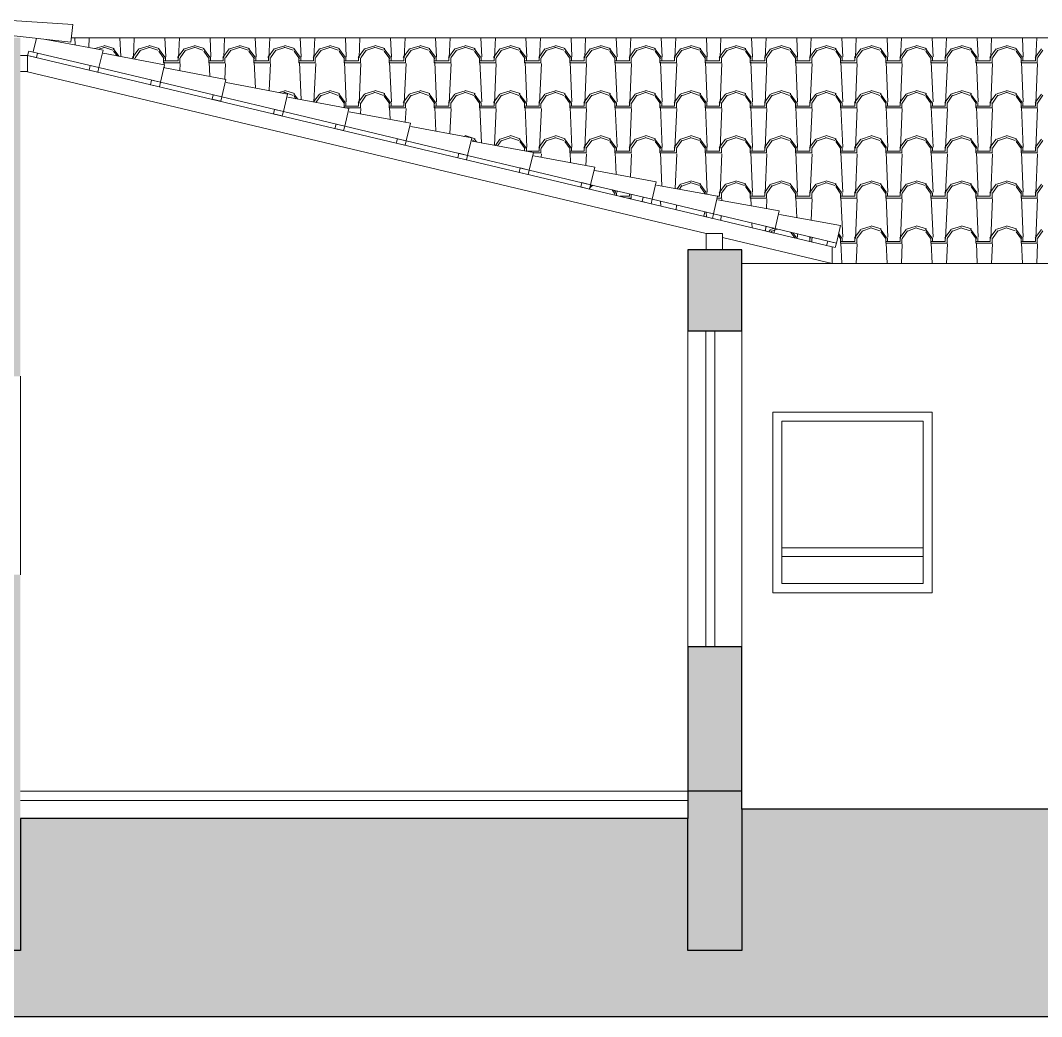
# Model space of a CAD drawing. Header units: millimetres. Extents: x 11716 to 31909, y -5900 to 914.
# Drawn here: x 22413 to 27150, y -5900 to -1280 of the extents above; entities that cross this region are included whole.
import ezdxf

# ---------------------------------------------------------------- set-up
doc = ezdxf.new("R2010")
doc.units = ezdxf.units.MM
for name, color, linetype, lineweight in [('A-ALV-___-___-EXI', 250, 'Continuous', 25), ('A-BAS-___-___-EXI', 250, 'Continuous', 25), ('A-COB-___-___-EXI', 250, 'Continuous', 25), ('A-JAN-___-___-EXI', 250, 'Continuous', 25), ('A-PIS-___-___-EXI', 250, 'Continuous', 25)]:
    doc.layers.add(name, color=color, linetype=linetype, lineweight=lineweight)

msp = doc.modelspace()

# ---------------------------------------------------------------- hatches: boundary and pattern name
at = {"layer": 'A-ALV-___-___-EXI'}
h = msp.add_hatch(color=11, dxfattribs=at)
h.paths.add_polyline_path([(21897.3, -5594.1), (22413.3, -5594.1), (22413.3, -3850.5), (21897.3, -3850.5), (21897.3, -4981.2)])
h.paths.add_polyline_path([(25760.3, -5594.1), (25760.3, -4855), (25508.9, -4855), (25508.9, -5594.1)])
h.paths.add_polyline_path([(12936.8, -5594.1), (13492.4, -5594.1), (13492.4, -1509.8), (13342.5, -1509.8), (13342.5, -1359), (12936.8, -1359), (12936.8, -5320.1)])
h.paths.add_polyline_path([(22413.3, -2929.8), (22413.3, -1359), (22048.2, -1359), (22048.2, -1509.8), (21897.3, -1509.8), (21897.3, -2929.8)])
h = msp.add_hatch(color=11, dxfattribs=at)
h.paths.add_polyline_path([(25508.9, -4855), (25760.3, -4855), (25760.3, -4185.6), (25508.9, -4185.6)])
h.paths.add_polyline_path([(19851.2, -4687.5), (20039.1, -4687.5), (20039.1, -1552.2), (19851.2, -1552.2)])
h.paths.add_polyline_path([(17653.4, -2846), (17653.4, -1552.2), (17465.6, -1552.2), (17465.6, -2846)])
h.paths.add_polyline_path([(25760.3, -2719.9), (25760.3, -2344.1), (25508.9, -2344.1), (25508.9, -2719.9)])
at = {"layer": 'A-BAS-___-___-EXI', "true_color": 0xcb9898}
msp.add_hatch(color=253, dxfattribs=at).paths.add_polyline_path([(31909.2, -5900.3), (31909.2, -4938.8), (25760.3, -4938.8), (25760.3, -5594.1), (25508.9, -5594.1), (25508.9, -4981.2), (22413.3, -4981.2), (22413.3, -5594.1), (21897.3, -5594.1), (21897.3, -4813.6), (13492.4, -4813.6), (13492.4, -5594.1), (12936.8, -5594.1), (12936.8, -4855), (11716.2, -4855), (11716.2, -5900.3)])

# ---------------------------------------------------------------- linework, layer by layer
at = {"layer": 'A-ALV-___-___-EXI'}
msp.add_lwpolyline([(25508.9, -2344.1), (25508.9, -2719.9), (25760.3, -2719.9), (25760.3, -2344.1)], close=True, dxfattribs=at)
for points in [[(25760.3, -4855), (25760.3, -4185.6), (25508.9, -4185.6), (25508.9, -4855)], [(25760.3, -4938.8), (25760.3, -4855), (25508.9, -4855), (25508.9, -4981.2)]]:
    msp.add_lwpolyline(points, dxfattribs=at)
at = {"layer": 'A-BAS-___-___-EXI'}
msp.add_lwpolyline([(11716.2, -5900.3), (31909.2, -5900.3), (31909.2, -4938.8), (25760.3, -4938.8), (25760.3, -5594.1), (25508.9, -5594.1), (25508.9, -4981.2), (22413.3, -4981.2), (22413.3, -5594.1), (21897.3, -5594.1), (21897.3, -4813.6), (13492.4, -4813.6), (13492.4, -5594.1), (12936.8, -5594.1), (12936.8, -4855), (11716.2, -4855)], close=True, dxfattribs=at)
at = {"layer": 'A-COB-___-___-EXI', "color": 28, "lineweight": 15}
for p, q in [((22472.4, -1426), (22487.4, -1362.5)), ((22667.3, -1393.4), (22665.5, -1359.9)), ((22729.9, -1404.9), (22732.5, -1359.9)), ((22878.9, -1447.2), (22874.5, -1359.9)), ((22937.2, -1453.4), (22941.6, -1359.9)), ((23088, -1448.1), (23083.6, -1359.9)), ((23147.1, -1453.4), (23150.6, -1359.9)), ((23297, -1448.1), (23293.5, -1359.9)), ((23356.1, -1453.4), (23360.5, -1359.9)), ((23506.9, -1448.1), (23502.5, -1359.9)), ((23565.1, -1453.4), (23569.5, -1359.9)), ((23715.9, -1448.1), (23711.5, -1359.9)), ((23775, -1453.4), (23778.5, -1359.9)), ((23924.9, -1448.1), (23921.4, -1359.9)), ((23984, -1453.4), (23988.4, -1359.9)), ((24134.8, -1448.1), (24130.4, -1359.9)), ((24193, -1453.4), (24197.4, -1359.9)), ((24343.9, -1448.1), (24339.4, -1359.9)), ((24402.9, -1453.4), (24406.5, -1359.9)), ((24552.9, -1448.1), (24549.3, -1359.9)), ((24612, -1453.4), (24616.4, -1359.9)), ((24762.8, -1448.1), (24758.4, -1359.9)), ((24821, -1453.4), (24825.4, -1359.9)), ((24971.8, -1448.1), (24967.4, -1359.9)), ((25030.9, -1453.4), (25034.4, -1359.9)), ((25180.8, -1448.1), (25177.3, -1359.9)), ((25239.9, -1453.4), (25244.3, -1359.9)), ((25390.7, -1448.1), (25386.3, -1359.9)), ((25448.9, -1453.4), (25453.3, -1359.9)), ((25599.7, -1448.1), (25595.3, -1359.9)), ((25658.8, -1453.4), (25662.4, -1359.9)), ((25808.8, -1448.1), (25805.2, -1359.9)), ((25867.9, -1453.4), (25872.3, -1359.9)), ((26018.7, -1448.1), (26014.3, -1359.9)), ((26076.9, -1453.4), (26081.3, -1359.9)), ((26227.7, -1448.1), (26223.3, -1359.9)), ((26286.8, -1453.4), (26290.3, -1359.9)), ((26436.7, -1448.1), (26433.2, -1359.9)), ((26495.8, -1453.4), (26500.2, -1359.9)), ((26646.6, -1448.1), (26642.2, -1359.9)), ((26704.8, -1453.4), (26709.2, -1359.9)), ((26855.6, -1448.1), (26851.2, -1359.9)), ((26914.7, -1453.4), (26918.2, -1359.9)), ((27064.6, -1448.1), (27061.1, -1359.9)), ((27123.7, -1453.4), (27128.1, -1359.9)), ((22801.3, -1396.9), (22758.1, -1410.2)), ((22801.3, -1404.9), (22776.6, -1413.7)), ((22841.9, -1418.1), (22799.6, -1404)), ((22848.1, -1410.2), (22802.2, -1396.1)), ((22870.1, -1445.4), (22843.7, -1410.2)), ((22962.7, -1411.9), (22933.6, -1451.6)), ((22969.8, -1418.1), (22945.1, -1453.4)), ((23011.2, -1396.9), (22964.5, -1411)), ((23011.2, -1404.9), (22968.9, -1419.9)), ((23050.9, -1418.1), (23008.6, -1404)), ((23057.1, -1410.2), (23011.2, -1396.1)), ((23082.7, -1449.9), (23053.6, -1410.2)), ((23172.6, -1411.9), (23142.6, -1451.6)), ((23179.7, -1418.1), (23154.1, -1453.4)), ((23220.3, -1396.9), (23174.4, -1411)), ((23220.3, -1404.9), (23178.8, -1419.9)), ((23259.9, -1418.1), (23218.5, -1404)), ((23266.1, -1410.2), (23220.3, -1396.1)), ((23291.7, -1449.9), (23262.6, -1410.2)), ((23381.7, -1411.9), (23352.5, -1451.6)), ((23388.7, -1418.1), (23364, -1453.4)), ((23429.3, -1396.9), (23383.4, -1411)), ((23429.3, -1404.9), (23387.8, -1419.9)), ((23469.8, -1418.1), (23427.5, -1404)), ((23476, -1410.2), (23430.2, -1396.1)), ((23501.6, -1449.9), (23471.6, -1410.2)), ((23590.7, -1411.9), (23561.6, -1451.6)), ((23597.7, -1418.1), (23573, -1453.4)), ((23639.2, -1396.9), (23592.4, -1411)), ((23639.2, -1404.9), (23596.8, -1419.9)), ((23678.9, -1418.1), (23636.5, -1404)), ((23685, -1410.2), (23639.2, -1396.1)), ((23710.6, -1449.9), (23681.5, -1410.2)), ((23800.6, -1411.9), (23770.6, -1451.6)), ((23807.6, -1418.1), (23782.1, -1453.4)), ((23848.2, -1396.9), (23802.3, -1411)), ((23848.2, -1404.9), (23806.7, -1419.9)), ((23887.9, -1418.1), (23846.4, -1404)), ((23894.1, -1410.2), (23848.2, -1396.1)), ((23919.6, -1449.9), (23890.5, -1410.2)), ((24009.6, -1411.9), (23980.5, -1451.6)), ((24016.7, -1418.1), (23992, -1453.4)), ((24057.2, -1396.9), (24011.4, -1411)), ((24057.2, -1404.9), (24015.8, -1419.9)), ((24097.8, -1418.1), (24055.5, -1404)), ((24104, -1410.2), (24058.1, -1396.1)), ((24129.5, -1449.9), (24099.6, -1410.2)), ((24218.6, -1411.9), (24189.5, -1451.6)), ((24225.7, -1418.1), (24201, -1453.4)), ((24267.1, -1396.9), (24220.4, -1411)), ((24267.1, -1404.9), (24224.8, -1419.9)), ((24306.8, -1418.1), (24264.5, -1404)), ((24313, -1410.2), (24267.1, -1396.1)), ((24338.6, -1449.9), (24309.5, -1410.2)), ((24428.5, -1411.9), (24398.5, -1451.6)), ((24435.6, -1418.1), (24410, -1453.4)), ((24476.1, -1396.9), (24430.3, -1411)), ((24476.1, -1404.9), (24434.7, -1419.9)), ((24515.8, -1418.1), (24474.4, -1404)), ((24522, -1410.2), (24476.1, -1396.1)), ((24547.6, -1449.9), (24518.5, -1410.2)), ((24637.5, -1411.9), (24608.4, -1451.6)), ((24644.6, -1418.1), (24619.9, -1453.4)), ((24685.2, -1396.9), (24639.3, -1411)), ((24685.2, -1404.9), (24643.7, -1419.9)), ((24725.7, -1418.1), (24683.4, -1404)), ((24731.9, -1410.2), (24686, -1396.1)), ((24757.5, -1449.9), (24727.5, -1410.2)), ((24846.6, -1411.9), (24817.5, -1451.6)), ((24853.6, -1418.1), (24828.9, -1453.4)), ((24895.1, -1396.9), (24848.3, -1411)), ((24895.1, -1404.9), (24852.7, -1419.9)), ((24934.8, -1418.1), (24892.4, -1404)), ((24940.9, -1410.2), (24895.1, -1396.1)), ((24966.5, -1449.9), (24937.4, -1410.2)), ((25056.5, -1411.9), (25026.5, -1451.6)), ((25063.5, -1418.1), (25037.9, -1453.4)), ((25104.1, -1396.9), (25058.2, -1411)), ((25104.1, -1404.9), (25062.6, -1419.9)), ((25143.8, -1418.1), (25102.3, -1404)), ((25149.9, -1410.2), (25104.1, -1396.1)), ((25175.5, -1449.9), (25146.4, -1410.2)), ((25265.5, -1411.9), (25236.4, -1451.6)), ((25272.5, -1418.1), (25247.8, -1453.4)), ((25313.1, -1396.9), (25267.2, -1411)), ((25313.1, -1404.9), (25271.7, -1419.9)), ((25353.7, -1418.1), (25311.3, -1404)), ((25359.9, -1410.2), (25314, -1396.1)), ((25385.4, -1449.9), (25355.4, -1410.2)), ((25474.5, -1411.9), (25445.4, -1451.6)), ((25481.6, -1418.1), (25456.9, -1453.4)), ((25523, -1396.9), (25476.3, -1411)), ((25523, -1404.9), (25480.7, -1419.9)), ((25562.7, -1418.1), (25520.4, -1404)), ((25568.9, -1410.2), (25523, -1396.1)), ((25594.4, -1449.9), (25565.3, -1410.2)), ((25684.4, -1411.9), (25654.4, -1451.6)), ((25691.5, -1418.1), (25665.9, -1453.4)), ((25732, -1396.9), (25686.2, -1411)), ((25732, -1404.9), (25690.6, -1419.9)), ((25771.7, -1418.1), (25730.3, -1404)), ((25777.9, -1410.2), (25732, -1396.1)), ((25803.5, -1449.9), (25774.4, -1410.2)), ((25893.4, -1411.9), (25864.3, -1451.6)), ((25900.5, -1418.1), (25875.8, -1453.4)), ((25941.1, -1396.9), (25895.2, -1411)), ((25941.1, -1404.9), (25899.6, -1419.9)), ((25981.6, -1418.1), (25939.3, -1404)), ((25987.8, -1410.2), (25941.9, -1396.1)), ((26013.4, -1449.9), (25983.4, -1410.2)), ((26102.4, -1411.9), (26073.3, -1451.6)), ((26109.5, -1418.1), (26084.8, -1453.4)), ((26150.1, -1396.9), (26104.2, -1411)), ((26151, -1404.9), (26108.6, -1419.9)), ((26190.6, -1418.1), (26148.3, -1404)), ((26196.8, -1410.2), (26151, -1396.1)), ((26222.4, -1449.9), (26193.3, -1410.2)), ((26312.4, -1411.9), (26282.4, -1451.6)), ((26319.4, -1418.1), (26293.8, -1453.4)), ((26360, -1396.9), (26314.1, -1411)), ((26360, -1404.9), (26318.5, -1419.9)), ((26399.7, -1418.1), (26358.2, -1404)), ((26405.8, -1410.2), (26360, -1396.1)), ((26431.4, -1449.9), (26402.3, -1410.2)), ((26521.4, -1411.9), (26492.3, -1451.6)), ((26528.4, -1418.1), (26503.7, -1453.4)), ((26569, -1396.9), (26523.1, -1411)), ((26569, -1404.9), (26527.5, -1419.9)), ((26609.6, -1418.1), (26567.2, -1404)), ((26615.7, -1410.2), (26569.9, -1396.1)), ((26641.3, -1449.9), (26611.3, -1410.2)), ((26730.4, -1411.9), (26701.3, -1451.6)), ((26737.4, -1418.1), (26712.8, -1453.4)), ((26778, -1396.9), (26732.2, -1411)), ((26778.9, -1404.9), (26736.6, -1419.9)), ((26818.6, -1418.1), (26776.3, -1404)), ((26824.8, -1410.2), (26778.9, -1396.1)), ((26850.3, -1449.9), (26821.2, -1410.2)), ((26940.3, -1411.9), (26910.3, -1451.6)), ((26947.4, -1418.1), (26921.8, -1453.4)), ((26987.9, -1396.9), (26942.1, -1411)), ((26987.9, -1404.9), (26946.5, -1419.9)), ((27027.6, -1418.1), (26986.2, -1404)), ((27033.8, -1410.2), (26987.9, -1396.1)), ((27059.4, -1449.9), (27030.3, -1410.2)), ((27149.3, -1411.9), (27120.2, -1451.6)), ((27156.4, -1418.1), (27131.7, -1453.4)), ((22861.3, -1444.6), (22845.4, -1421.6)), ((22935.4, -1450.7), (22935.4, -1457.8)), ((22944.2, -1455.1), (22944.2, -1459.6)), ((23080, -1457.8), (23055.3, -1421.6)), ((23077.4, -1467.5), (23086.2, -1467.5)), ((23289, -1457.8), (23264.4, -1421.6)), ((23287.3, -1467.5), (23295.2, -1467.5)), ((23499, -1457.8), (23473.4, -1421.6)), ((23496.3, -1467.5), (23505.1, -1467.5)), ((23708, -1457.8), (23683.3, -1421.6)), ((23705.3, -1467.5), (23714.1, -1467.5)), ((23917, -1457.8), (23892.3, -1421.6)), ((23915.2, -1467.5), (23923.2, -1467.5)), ((24126.9, -1457.8), (24101.3, -1421.6)), ((24124.2, -1467.5), (24133.1, -1467.5)), ((24335.9, -1457.8), (24311.2, -1421.6)), ((24333.3, -1467.5), (24342.1, -1467.5)), ((24544.9, -1457.8), (24520.2, -1421.6)), ((24543.2, -1467.5), (24551.1, -1467.5)), ((24754.8, -1457.8), (24729.3, -1421.6)), ((24752.2, -1467.5), (24761, -1467.5)), ((24963.9, -1457.8), (24939.2, -1421.6)), ((24961.2, -1467.5), (24970, -1467.5)), ((25172.9, -1457.8), (25148.2, -1421.6)), ((25171.1, -1467.5), (25179.1, -1467.5)), ((25382.8, -1457.8), (25357.2, -1421.6)), ((25380.1, -1467.5), (25389, -1467.5)), ((25591.8, -1457.8), (25567.1, -1421.6)), ((25589.2, -1467.5), (25598, -1467.5)), ((25800.8, -1457.8), (25776.1, -1421.6)), ((25799.1, -1467.5), (25807, -1467.5)), ((26010.7, -1457.8), (25985.2, -1421.6)), ((26008.1, -1467.5), (26016.9, -1467.5)), ((26219.7, -1457.8), (26195.1, -1421.6)), ((26217.1, -1467.5), (26225.9, -1467.5)), ((26428.8, -1457.8), (26404.1, -1421.6)), ((26427, -1467.5), (26434.9, -1467.5)), ((26638.7, -1457.8), (26613.1, -1421.6)), ((26636, -1467.5), (26644.8, -1467.5)), ((26847.7, -1457.8), (26823, -1421.6)), ((26845, -1467.5), (26853.9, -1467.5)), ((27056.7, -1457.8), (27032, -1421.6)), ((27054.9, -1467.5), (27062.9, -1467.5)), ((23080, -1485.1), (23080, -1472.8)), ((23080.9, -1500.1), (23080, -1491.3)), ((23153.2, -1513.4), (23155, -1479)), ((23291.7, -1538.9), (23289, -1472.8)), ((23361.4, -1552.2), (23364, -1479)), ((23503.4, -1593.6), (23498.1, -1472.8)), ((23567.7, -1605.1), (23573.9, -1479)), ((23715.9, -1647.4), (23708, -1472.8)), ((23775, -1658.9), (23782.9, -1479)), ((23924.9, -1657.1), (23917, -1472.8)), ((23984, -1663.3), (23992, -1479)), ((24134.8, -1657.1), (24126, -1472.8)), ((24193, -1663.3), (24201.9, -1479)), ((24343.9, -1657.1), (24335.9, -1472.8)), ((24402.9, -1663.3), (24410.9, -1479)), ((24552.9, -1657.1), (24544.9, -1472.8)), ((24612, -1663.3), (24619.9, -1479)), ((24762.8, -1657.1), (24754, -1472.8)), ((24821, -1663.3), (24829.8, -1479)), ((24971.8, -1657.1), (24963.9, -1472.8)), ((25030.9, -1663.3), (25038.8, -1479)), ((25180.8, -1657.1), (25172.9, -1472.8)), ((25239.9, -1663.3), (25247.8, -1479)), ((25390.7, -1657.1), (25381.9, -1472.8)), ((25448.9, -1663.3), (25457.7, -1479)), ((25599.7, -1657.1), (25591.8, -1472.8)), ((25658.8, -1663.3), (25666.8, -1479)), ((25808.8, -1657.1), (25800.8, -1472.8)), ((25867.9, -1663.3), (25875.8, -1479)), ((26018.7, -1657.1), (26009.8, -1472.8)), ((26076.9, -1663.3), (26085.7, -1479)), ((26227.7, -1657.1), (26219.7, -1472.8)), ((26286.8, -1663.3), (26294.7, -1479)), ((26436.7, -1657.1), (26428.8, -1472.8)), ((26495.8, -1663.3), (26503.7, -1479)), ((26646.6, -1657.1), (26637.8, -1472.8)), ((26704.8, -1663.3), (26713.6, -1479)), ((26855.6, -1657.1), (26847.7, -1472.8)), ((26914.7, -1663.3), (26922.7, -1479)), ((27064.6, -1657.1), (27056.7, -1472.8)), ((27123.7, -1663.3), (27131.7, -1479)), ((23639.2, -1606), (23613.6, -1613.9)), ((23685, -1619.2), (23639.2, -1605.1)), ((23848.2, -1606), (23802.3, -1620.1)), ((23894.1, -1619.2), (23848.2, -1605.1)), ((24057.2, -1606), (24011.4, -1620.1)), ((24104, -1619.2), (24058.1, -1605.1)), ((24267.1, -1606), (24220.4, -1620.1)), ((24313, -1619.2), (24267.1, -1605.1)), ((24476.1, -1606), (24430.3, -1620.1)), ((24522, -1619.2), (24476.1, -1605.1)), ((24685.2, -1606), (24639.3, -1620.1)), ((24731.9, -1619.2), (24686, -1605.1)), ((24895.1, -1606), (24848.3, -1620.1)), ((24940.9, -1619.2), (24895.1, -1605.1)), ((25104.1, -1606), (25058.2, -1620.1)), ((25149.9, -1619.2), (25104.1, -1605.1)), ((25313.1, -1606), (25267.2, -1620.1)), ((25359.9, -1619.2), (25314, -1605.1)), ((25523, -1606), (25476.3, -1620.1)), ((25568.9, -1619.2), (25523, -1605.1)), ((25732, -1606), (25686.2, -1620.1)), ((25777.9, -1619.2), (25732, -1605.1)), ((25941.1, -1606), (25895.2, -1620.1)), ((25987.8, -1619.2), (25941.9, -1605.1)), ((26150.1, -1606), (26104.2, -1620.1)), ((26196.8, -1619.2), (26151, -1605.1)), ((26360, -1606), (26314.1, -1620.1)), ((26405.8, -1619.2), (26360, -1605.1)), ((26569, -1606), (26523.1, -1620.1)), ((26615.7, -1619.2), (26569.9, -1605.1)), ((26778, -1606), (26732.2, -1620.1)), ((26824.8, -1619.2), (26778.9, -1605.1)), ((26987.9, -1606), (26942.1, -1620.1)), ((27033.8, -1619.2), (26987.9, -1605.1)), ((23639.2, -1613.9), (23631.2, -1617.4)), ((23678.9, -1628), (23636.5, -1613)), ((23700, -1644.8), (23681.5, -1620.1)), ((23691.2, -1643), (23683.3, -1631.5)), ((23800.6, -1621), (23773.2, -1658)), ((23807.6, -1627.1), (23783.8, -1660.6)), ((23848.2, -1613.9), (23806.7, -1628.9)), ((23887.9, -1628), (23846.4, -1613)), ((23919.6, -1659.8), (23890.5, -1620.1)), ((23917, -1666.8), (23892.3, -1631.5)), ((24009.6, -1621), (23980.5, -1660.6)), ((24016.7, -1627.1), (23992, -1663.3)), ((24057.2, -1613.9), (24015.8, -1628.9)), ((24097.8, -1628), (24055.5, -1613)), ((24129.5, -1659.8), (24099.6, -1620.1)), ((24126.9, -1666.8), (24101.3, -1631.5)), ((24218.6, -1621), (24189.5, -1660.6)), ((24225.7, -1627.1), (24201, -1663.3)), ((24267.1, -1613.9), (24224.8, -1628.9)), ((24306.8, -1628), (24264.5, -1613)), ((24338.6, -1659.8), (24309.5, -1620.1)), ((24335.9, -1666.8), (24311.2, -1631.5)), ((24428.5, -1621), (24398.5, -1660.6)), ((24435.6, -1627.1), (24410, -1663.3)), ((24476.1, -1613.9), (24434.7, -1628.9)), ((24515.8, -1628), (24474.4, -1613)), ((24547.6, -1659.8), (24518.5, -1620.1)), ((24544.9, -1666.8), (24520.2, -1631.5)), ((24637.5, -1621), (24608.4, -1660.6)), ((24644.6, -1627.1), (24619.9, -1663.3)), ((24685.2, -1613.9), (24643.7, -1628.9)), ((24725.7, -1628), (24683.4, -1613)), ((24757.5, -1659.8), (24727.5, -1620.1)), ((24754.8, -1666.8), (24729.3, -1631.5)), ((24846.6, -1621), (24817.5, -1660.6)), ((24853.6, -1627.1), (24828.9, -1663.3)), ((24895.1, -1613.9), (24852.7, -1628.9)), ((24934.8, -1628), (24892.4, -1613)), ((24966.5, -1659.8), (24937.4, -1620.1)), ((24963.9, -1666.8), (24939.2, -1631.5)), ((25056.5, -1621), (25026.5, -1660.6)), ((25063.5, -1627.1), (25037.9, -1663.3)), ((25104.1, -1613.9), (25062.6, -1628.9)), ((25143.8, -1628), (25102.3, -1613)), ((25175.5, -1659.8), (25146.4, -1620.1)), ((25172.9, -1666.8), (25148.2, -1631.5)), ((25265.5, -1621), (25236.4, -1660.6)), ((25272.5, -1627.1), (25247.8, -1663.3)), ((25313.1, -1613.9), (25271.7, -1628.9)), ((25353.7, -1628), (25311.3, -1613)), ((25385.4, -1659.8), (25355.4, -1620.1)), ((25382.8, -1666.8), (25357.2, -1631.5)), ((25474.5, -1621), (25445.4, -1660.6)), ((25481.6, -1627.1), (25456.9, -1663.3)), ((25523, -1613.9), (25480.7, -1628.9)), ((25562.7, -1628), (25520.4, -1613)), ((25594.4, -1659.8), (25565.3, -1620.1)), ((25591.8, -1666.8), (25567.1, -1631.5)), ((25684.4, -1621), (25654.4, -1660.6)), ((25691.5, -1627.1), (25665.9, -1663.3)), ((25732, -1613.9), (25690.6, -1628.9)), ((25771.7, -1628), (25730.3, -1613)), ((25803.5, -1659.8), (25774.4, -1620.1)), ((25800.8, -1666.8), (25776.1, -1631.5)), ((25893.4, -1621), (25864.3, -1660.6)), ((25900.5, -1627.1), (25875.8, -1663.3)), ((25941.1, -1613.9), (25899.6, -1628.9)), ((25981.6, -1628), (25939.3, -1613)), ((26013.4, -1659.8), (25983.4, -1620.1)), ((26010.7, -1666.8), (25985.2, -1631.5)), ((26102.4, -1621), (26073.3, -1660.6)), ((26109.5, -1627.1), (26084.8, -1663.3)), ((26151, -1613.9), (26108.6, -1628.9)), ((26190.6, -1628), (26148.3, -1613)), ((26222.4, -1659.8), (26193.3, -1620.1)), ((26219.7, -1666.8), (26195.1, -1631.5)), ((26312.4, -1621), (26282.4, -1660.6)), ((26319.4, -1627.1), (26293.8, -1663.3)), ((26360, -1613.9), (26318.5, -1628.9)), ((26399.7, -1628), (26358.2, -1613)), ((26431.4, -1659.8), (26402.3, -1620.1)), ((26428.8, -1666.8), (26404.1, -1631.5)), ((26521.4, -1621), (26492.3, -1660.6)), ((26528.4, -1627.1), (26503.7, -1663.3)), ((26569, -1613.9), (26527.5, -1628.9)), ((26609.6, -1628), (26567.2, -1613)), ((26641.3, -1659.8), (26611.3, -1620.1)), ((26638.7, -1666.8), (26613.1, -1631.5)), ((26730.4, -1621), (26701.3, -1660.6)), ((26737.4, -1627.1), (26712.8, -1663.3)), ((26778.9, -1613.9), (26736.6, -1628.9)), ((26818.6, -1628), (26776.3, -1613)), ((26850.3, -1659.8), (26821.2, -1620.1)), ((26847.7, -1666.8), (26823, -1631.5)), ((26940.3, -1621), (26910.3, -1660.6)), ((26947.4, -1627.1), (26921.8, -1663.3)), ((26987.9, -1613.9), (26946.5, -1628.9)), ((27027.6, -1628), (26986.2, -1613)), ((27059.4, -1659.8), (27030.3, -1620.1)), ((27056.7, -1666.8), (27032, -1631.5)), ((27149.3, -1621), (27120.2, -1660.6)), ((27156.4, -1627.1), (27131.7, -1663.3)), ((23915.2, -1684.5), (23915.2, -1664.2)), ((23915.2, -1677.4), (23923.2, -1677.4)), ((23917, -1685.3), (23917, -1682.7)), ((23991.1, -1713.6), (23992, -1688)), ((24124.2, -1677.4), (24133.1, -1677.4)), ((24128.7, -1739.1), (24126, -1682.7)), ((24198.3, -1752.4), (24201.9, -1688)), ((24333.3, -1677.4), (24342.1, -1677.4)), ((24340.3, -1793.8), (24335.9, -1682.7)), ((24405.6, -1805.3), (24410.9, -1688)), ((24543.2, -1677.4), (24551.1, -1677.4)), ((24552, -1847.6), (24544.9, -1682.7)), ((24612.8, -1859.1), (24619.9, -1688)), ((24752.2, -1677.4), (24761, -1677.4)), ((24762.8, -1867), (24754, -1682.7)), ((24821, -1872.3), (24829.8, -1688)), ((24961.2, -1677.4), (24970, -1677.4)), ((24971.8, -1867), (24963.9, -1682.7)), ((25030.9, -1872.3), (25038.8, -1688)), ((25171.1, -1677.4), (25179.1, -1677.4)), ((25180.8, -1867), (25172.9, -1682.7)), ((25239.9, -1872.3), (25247.8, -1688)), ((25380.1, -1677.4), (25389, -1677.4)), ((25390.7, -1867), (25381.9, -1682.7)), ((25448.9, -1872.3), (25457.7, -1688)), ((25589.2, -1677.4), (25598, -1677.4)), ((25599.7, -1867), (25591.8, -1682.7)), ((25658.8, -1872.3), (25666.8, -1688)), ((25799.1, -1677.4), (25807, -1677.4)), ((25808.8, -1867), (25800.8, -1682.7)), ((25867.9, -1872.3), (25875.8, -1688)), ((26008.1, -1677.4), (26016.9, -1677.4)), ((26018.7, -1867), (26009.8, -1682.7)), ((26076.9, -1872.3), (26085.7, -1688)), ((26217.1, -1677.4), (26225.9, -1677.4)), ((26227.7, -1867), (26219.7, -1682.7)), ((26286.8, -1872.3), (26294.7, -1688)), ((26427, -1677.4), (26434.9, -1677.4)), ((26436.7, -1867), (26428.8, -1682.7)), ((26495.8, -1872.3), (26503.7, -1688)), ((26636, -1677.4), (26644.8, -1677.4)), ((26646.6, -1867), (26637.8, -1682.7)), ((26704.8, -1872.3), (26713.6, -1688)), ((26845, -1677.4), (26853.9, -1677.4)), ((26855.6, -1867), (26847.7, -1682.7)), ((26914.7, -1872.3), (26922.7, -1688)), ((27054.9, -1677.4), (27062.9, -1677.4)), ((27064.6, -1867), (27056.7, -1682.7)), ((27123.7, -1872.3), (27131.7, -1688)), ((24476.1, -1815), (24469.1, -1817.6)), ((24522, -1829.1), (24476.1, -1814.1)), ((24515.8, -1837), (24505.2, -1833.5)), ((24529.1, -1843.2), (24518.5, -1829.1)), ((24521.1, -1841.4), (24520.2, -1840.6)), ((24637.5, -1830), (24616.4, -1860)), ((24644.6, -1837), (24627, -1861.7)), ((24685.2, -1815), (24639.3, -1830)), ((24685.2, -1823.8), (24643.7, -1837.9)), ((24725.7, -1837), (24683.4, -1822)), ((24731.9, -1829.1), (24686, -1814.1)), ((24757.5, -1868.8), (24727.5, -1829.1)), ((24754.8, -1875.8), (24729.3, -1840.6)), ((24846.6, -1830), (24817.5, -1869.7)), ((24853.6, -1837), (24828.9, -1872.3)), ((24895.1, -1815), (24848.3, -1830)), ((24895.1, -1823.8), (24852.7, -1837.9)), ((24934.8, -1837), (24892.4, -1822)), ((24940.9, -1829.1), (24895.1, -1814.1)), ((24966.5, -1868.8), (24937.4, -1829.1)), ((24963.9, -1875.8), (24939.2, -1840.6)), ((25056.5, -1830), (25026.5, -1869.7)), ((25063.5, -1837), (25037.9, -1872.3)), ((25104.1, -1815), (25058.2, -1830)), ((25104.1, -1823.8), (25062.6, -1837.9)), ((25143.8, -1837), (25102.3, -1822)), ((25149.9, -1829.1), (25104.1, -1814.1)), ((25175.5, -1868.8), (25146.4, -1829.1)), ((25172.9, -1875.8), (25148.2, -1840.6)), ((25265.5, -1830), (25236.4, -1869.7)), ((25272.5, -1837), (25247.8, -1872.3)), ((25313.1, -1815), (25267.2, -1830)), ((25313.1, -1823.8), (25271.7, -1837.9)), ((25353.7, -1837), (25311.3, -1822)), ((25359.9, -1829.1), (25314, -1814.1)), ((25385.4, -1868.8), (25355.4, -1829.1)), ((25382.8, -1875.8), (25357.2, -1840.6)), ((25474.5, -1830), (25445.4, -1869.7)), ((25481.6, -1837), (25456.9, -1872.3)), ((25523, -1815), (25476.3, -1830)), ((25523, -1823.8), (25480.7, -1837.9)), ((25562.7, -1837), (25520.4, -1822)), ((25568.9, -1829.1), (25523, -1814.1)), ((25594.4, -1868.8), (25565.3, -1829.1)), ((25591.8, -1875.8), (25567.1, -1840.6)), ((25684.4, -1830), (25654.4, -1869.7)), ((25691.5, -1837), (25665.9, -1872.3)), ((25732, -1815), (25686.2, -1830)), ((25732, -1823.8), (25690.6, -1837.9)), ((25771.7, -1837), (25730.3, -1822)), ((25777.9, -1829.1), (25732, -1814.1)), ((25803.5, -1868.8), (25774.4, -1829.1)), ((25800.8, -1875.8), (25776.1, -1840.6)), ((25893.4, -1830), (25864.3, -1869.7)), ((25900.5, -1837), (25875.8, -1872.3)), ((25941.1, -1815), (25895.2, -1830)), ((25941.1, -1823.8), (25899.6, -1837.9)), ((25981.6, -1837), (25939.3, -1822)), ((25987.8, -1829.1), (25941.9, -1814.1)), ((26013.4, -1868.8), (25983.4, -1829.1)), ((26010.7, -1875.8), (25985.2, -1840.6)), ((26102.4, -1830), (26073.3, -1869.7)), ((26109.5, -1837), (26084.8, -1872.3)), ((26150.1, -1815), (26104.2, -1830)), ((26151, -1823.8), (26108.6, -1837.9)), ((26190.6, -1837), (26148.3, -1822)), ((26196.8, -1829.1), (26151, -1814.1)), ((26222.4, -1868.8), (26193.3, -1829.1)), ((26219.7, -1875.8), (26195.1, -1840.6)), ((26312.4, -1830), (26282.4, -1869.7)), ((26319.4, -1837), (26293.8, -1872.3)), ((26360, -1815), (26314.1, -1830)), ((26360, -1823.8), (26318.5, -1837.9)), ((26399.7, -1837), (26358.2, -1822)), ((26405.8, -1829.1), (26360, -1814.1)), ((26431.4, -1868.8), (26402.3, -1829.1)), ((26428.8, -1875.8), (26404.1, -1840.6)), ((26521.4, -1830), (26492.3, -1869.7)), ((26528.4, -1837), (26503.7, -1872.3)), ((26569, -1815), (26523.1, -1830)), ((26569, -1823.8), (26527.5, -1837.9)), ((26609.6, -1837), (26567.2, -1822)), ((26615.7, -1829.1), (26569.9, -1814.1)), ((26641.3, -1868.8), (26611.3, -1829.1)), ((26638.7, -1875.8), (26613.1, -1840.6)), ((26730.4, -1830), (26701.3, -1869.7)), ((26737.4, -1837), (26712.8, -1872.3)), ((26778, -1815), (26732.2, -1830)), ((26778.9, -1823.8), (26736.6, -1837.9)), ((26818.6, -1837), (26776.3, -1822)), ((26824.8, -1829.1), (26778.9, -1814.1)), ((26850.3, -1868.8), (26821.2, -1829.1)), ((26847.7, -1875.8), (26823, -1840.6)), ((26940.3, -1830), (26910.3, -1869.7)), ((26947.4, -1837), (26921.8, -1872.3)), ((26987.9, -1815), (26942.1, -1830)), ((26987.9, -1823.8), (26946.5, -1837.9)), ((27027.6, -1837), (26986.2, -1822)), ((27033.8, -1829.1), (26987.9, -1814.1)), ((27059.4, -1868.8), (27030.3, -1829.1)), ((27056.7, -1875.8), (27032, -1840.6)), ((27149.3, -1830), (27120.2, -1869.7)), ((27156.4, -1837), (27131.7, -1872.3)), ((24752.2, -1884.7), (24752.2, -1874.1)), ((24760.1, -1886.4), (24761, -1886.4)), ((24961.2, -1886.4), (24970, -1886.4)), ((24965.6, -1939.3), (24963.9, -1891.7)), ((25171.1, -1886.4), (25179.1, -1886.4)), ((25177.3, -1994), (25172.9, -1891.7)), ((25380.1, -1886.4), (25389, -1886.4)), ((25389, -2047.8), (25381.9, -1891.7)), ((25589.2, -1886.4), (25598, -1886.4)), ((25599.7, -2076), (25591.8, -1891.7)), ((25799.1, -1886.4), (25807, -1886.4)), ((25808.8, -2076), (25800.8, -1891.7)), ((26008.1, -1886.4), (26016.9, -1886.4)), ((26018.7, -2076), (26009.8, -1891.7)), ((26217.1, -1886.4), (26225.9, -1886.4)), ((26227.7, -2076), (26219.7, -1891.7)), ((26427, -1886.4), (26434.9, -1886.4)), ((26436.7, -2076), (26428.8, -1891.7)), ((26636, -1886.4), (26644.8, -1886.4)), ((26646.6, -2076), (26637.8, -1891.7)), ((26845, -1886.4), (26853.9, -1886.4)), ((26855.6, -2076), (26847.7, -1891.7)), ((27054.9, -1886.4), (27062.9, -1886.4)), ((27064.6, -2076), (27056.7, -1891.7)), ((24828.9, -1913.8), (24829.8, -1897.9)), ((25036.2, -1952.6), (25038.8, -1897.9)), ((25243.4, -2005.5), (25247.8, -1897.9)), ((25449.8, -2059.3), (25457.7, -1897.9)), ((25658.8, -2081.3), (25666.8, -1897.9)), ((25867.9, -2081.3), (25875.8, -1897.9)), ((26076.9, -2081.3), (26085.7, -1897.9)), ((26286.8, -2081.3), (26294.7, -1897.9)), ((26495.8, -2081.3), (26503.7, -1897.9)), ((26704.8, -2081.3), (26713.6, -1897.9)), ((26914.7, -2081.3), (26922.7, -1897.9)), ((27123.7, -2081.3), (27131.7, -1897.9)), ((25523, -2024.9), (25476.3, -2039)), ((25523, -2032.8), (25480.7, -2047.8)), ((25562.7, -2046), (25520.4, -2031.9)), ((25568.9, -2038.1), (25523, -2024)), ((25732, -2024.9), (25686.2, -2039)), ((25732, -2032.8), (25690.6, -2047.8)), ((25771.7, -2046), (25730.3, -2031.9)), ((25777.9, -2038.1), (25732, -2024)), ((25941.1, -2024.9), (25895.2, -2039)), ((25941.1, -2032.8), (25899.6, -2047.8)), ((25981.6, -2046), (25939.3, -2031.9)), ((25987.8, -2038.1), (25941.9, -2024)), ((26150.1, -2024.9), (26104.2, -2039)), ((26151, -2032.8), (26108.6, -2047.8)), ((26190.6, -2046), (26148.3, -2031.9)), ((26196.8, -2038.1), (26151, -2024)), ((26360, -2024.9), (26314.1, -2039)), ((26360, -2032.8), (26318.5, -2047.8)), ((26399.7, -2046), (26358.2, -2031.9)), ((26405.8, -2038.1), (26360, -2024)), ((26569, -2024.9), (26523.1, -2039)), ((26569, -2032.8), (26527.5, -2047.8)), ((26609.6, -2046), (26567.2, -2031.9)), ((26615.7, -2038.1), (26569.9, -2024)), ((26778, -2024.9), (26732.2, -2039)), ((26778.9, -2032.8), (26736.6, -2047.8)), ((26818.6, -2046), (26776.3, -2031.9)), ((26824.8, -2038.1), (26778.9, -2024)), ((26987.9, -2024.9), (26942.1, -2039)), ((26987.9, -2032.8), (26946.5, -2047.8)), ((27027.6, -2046), (26986.2, -2031.9)), ((27033.8, -2038.1), (26987.9, -2024)), ((25063.5, -2046), (25053.8, -2059.3)), ((25070.6, -2044.3), (25062.6, -2047.8)), ((25172.9, -2085.7), (25158.8, -2065.5)), ((25175.5, -2077.8), (25168.5, -2068.1)), ((25171.1, -2090.1), (25171.1, -2083.1)), ((25179.1, -2091.9), (25179.1, -2078.7)), ((25180.8, -2076), (25180.8, -2070.7)), ((25474.5, -2039.9), (25459.5, -2061)), ((25481.6, -2046), (25470.1, -2062.8)), ((25594.4, -2077.8), (25565.3, -2038.1)), ((25591.8, -2085.7), (25567.1, -2049.6)), ((25589.2, -2084.9), (25589.2, -2083.1)), ((25598, -2086.6), (25598, -2078.7)), ((25684.4, -2039.9), (25654.4, -2079.6)), ((25691.5, -2046), (25665.9, -2081.3)), ((25803.5, -2077.8), (25774.4, -2038.1)), ((25800.8, -2085.7), (25776.1, -2049.6)), ((25893.4, -2039.9), (25864.3, -2079.6)), ((25900.5, -2046), (25875.8, -2081.3)), ((26013.4, -2077.8), (25983.4, -2038.1)), ((26010.7, -2085.7), (25985.2, -2049.6)), ((26102.4, -2039.9), (26073.3, -2079.6)), ((26109.5, -2046), (26084.8, -2081.3)), ((26222.4, -2077.8), (26193.3, -2038.1)), ((26219.7, -2085.7), (26195.1, -2049.6)), ((26312.4, -2039.9), (26282.4, -2079.6)), ((26319.4, -2046), (26293.8, -2081.3)), ((26431.4, -2077.8), (26402.3, -2038.1)), ((26428.8, -2085.7), (26404.1, -2049.6)), ((26521.4, -2039.9), (26492.3, -2079.6)), ((26528.4, -2046), (26503.7, -2081.3)), ((26641.3, -2077.8), (26611.3, -2038.1)), ((26638.7, -2085.7), (26613.1, -2049.6)), ((26730.4, -2039.9), (26701.3, -2079.6)), ((26737.4, -2046), (26712.8, -2081.3)), ((26850.3, -2077.8), (26821.2, -2038.1)), ((26847.7, -2085.7), (26823, -2049.6)), ((26940.3, -2039.9), (26910.3, -2079.6)), ((26947.4, -2046), (26921.8, -2081.3)), ((27059.4, -2077.8), (27030.3, -2038.1)), ((27056.7, -2085.7), (27032, -2049.6)), ((27149.3, -2039.9), (27120.2, -2079.6)), ((27156.4, -2046), (27131.7, -2081.3)), ((25247.8, -2108.7), (25247.8, -2106.9)), ((25383.7, -2140.4), (25382.8, -2119.2)), ((25666.8, -2114), (25666.8, -2106.9)), ((25799.1, -2095.4), (25807, -2095.4)), ((25802.6, -2139.5), (25800.8, -2100.7)), ((25874, -2152.8), (25875.8, -2106.9)), ((26008.1, -2095.4), (26016.9, -2095.4)), ((26014.3, -2193.3), (26009.8, -2100.7)), ((26081.3, -2206.6), (26085.7, -2106.9)), ((26217.1, -2095.4), (26225.9, -2095.4)), ((26227.7, -2285.1), (26219.7, -2100.7)), ((26286.8, -2291.2), (26294.7, -2106.9)), ((26427, -2095.4), (26434.9, -2095.4)), ((26436.7, -2285.1), (26428.8, -2100.7)), ((26495.8, -2291.2), (26503.7, -2106.9)), ((26636, -2095.4), (26644.8, -2095.4)), ((26646.6, -2285.1), (26637.8, -2100.7)), ((26704.8, -2291.2), (26713.6, -2106.9)), ((26845, -2095.4), (26853.9, -2095.4)), ((26855.6, -2285.1), (26847.7, -2100.7)), ((26914.7, -2291.2), (26922.7, -2106.9)), ((27054.9, -2095.4), (27062.9, -2095.4)), ((27064.6, -2285.1), (27056.7, -2100.7)), ((27123.7, -2291.2), (27131.7, -2106.9)), ((25455.1, -2158.1), (25456, -2136)), ((25595.3, -2190.7), (25594.4, -2169.5)), ((25662.4, -2206.6), (25663.2, -2185.4)), ((25807, -2241), (25806.1, -2219.8)), ((25869.6, -2256), (25870.5, -2234.8)), ((25893.4, -2248.9), (25885.5, -2260.4)), ((25908.4, -2244.5), (25895.2, -2248)), ((25900.5, -2255.1), (25895.2, -2262.1)), ((25925.2, -2248), (25899.6, -2256.8)), ((26006.3, -2288.6), (25987.8, -2263)), ((26013.4, -2287.7), (25996.6, -2264.8)), ((26018.7, -2285.1), (26017.8, -2270.1)), ((26222.4, -2287.7), (26209.2, -2269.2)), ((26312.4, -2248.9), (26282.4, -2288.6)), ((26319.4, -2255.1), (26293.8, -2291.2)), ((26360, -2233.9), (26314.1, -2248)), ((26360, -2241.8), (26318.5, -2256.8)), ((26399.7, -2256), (26358.2, -2241)), ((26405.8, -2247.1), (26360, -2233)), ((26431.4, -2287.7), (26402.3, -2248)), ((26428.8, -2294.8), (26404.1, -2259.5)), ((26521.4, -2248.9), (26492.3, -2288.6)), ((26528.4, -2255.1), (26503.7, -2291.2)), ((26569, -2233.9), (26523.1, -2248)), ((26569, -2241.8), (26527.5, -2256.8)), ((26609.6, -2256), (26567.2, -2241)), ((26615.7, -2247.1), (26569.9, -2233)), ((26641.3, -2287.7), (26611.3, -2248)), ((26638.7, -2294.8), (26613.1, -2259.5)), ((26730.4, -2248.9), (26701.3, -2288.6)), ((26737.4, -2255.1), (26712.8, -2291.2)), ((26778, -2233.9), (26732.2, -2248)), ((26778.9, -2241.8), (26736.6, -2256.8)), ((26818.6, -2256), (26776.3, -2241)), ((26824.8, -2247.1), (26778.9, -2233)), ((26850.3, -2287.7), (26821.2, -2248)), ((26847.7, -2294.8), (26823, -2259.5)), ((26940.3, -2248.9), (26910.3, -2288.6)), ((26947.4, -2255.1), (26921.8, -2291.2)), ((26987.9, -2233.9), (26942.1, -2248)), ((26987.9, -2241.8), (26946.5, -2256.8)), ((27027.6, -2256), (26986.2, -2241)), ((27033.8, -2247.1), (26987.9, -2233)), ((27059.4, -2287.7), (27030.3, -2248)), ((27056.7, -2294.8), (27032, -2259.5)), ((27149.3, -2248.9), (27120.2, -2288.6)), ((27156.4, -2255.1), (27131.7, -2291.2)), ((26016.9, -2291.2), (26016.9, -2288.6)), ((26076.9, -2284.2), (26073.3, -2288.6)), ((26076.9, -2291.2), (26077.8, -2284.2)), ((26083.9, -2292.1), (26083.9, -2307.1)), ((26087.5, -2286.8), (26084.8, -2291.2)), ((26219.7, -2294.8), (26207.4, -2277.1)), ((26217.1, -2305.3), (26225.9, -2305.3)), ((26224.2, -2407.6), (26219.7, -2310.6)), ((26290.3, -2407.6), (26294.7, -2315.9)), ((26427, -2305.3), (26434.9, -2305.3)), ((26433.2, -2407.6), (26428.8, -2310.6)), ((26500.2, -2407.6), (26503.7, -2315.9)), ((26636, -2305.3), (26644.8, -2305.3)), ((26642.2, -2407.6), (26637.8, -2310.6)), ((26709.2, -2407.6), (26713.6, -2315.9)), ((26845, -2305.3), (26853.9, -2305.3)), ((26852.1, -2407.6), (26847.7, -2310.6)), ((26918.2, -2407.6), (26922.7, -2315.9)), ((27054.9, -2305.3), (27062.9, -2305.3)), ((27061.1, -2407.6), (27056.7, -2310.6)), ((27128.1, -2407.6), (27131.7, -2315.9)), ((25760.3, -2343.3), (25508.9, -2343.3)), ((25524.8, -2344.1), (25524.8, -2343.3)), ((25658.8, -2344.1), (25658.8, -2343.3))]:
    msp.add_line(p, q, dxfattribs=at)
at = {"layer": 'A-COB-___-___-EXI', "color": 28, "lineweight": 15, "flags": 128}
for points in [[(22356, -1347.5), (22647, -1381.1), (22655.8, -1298.2), (22371.8, -1279.6)], [(22492.7, -1431.3), (22777.5, -1498.4), (22796.9, -1417.2), (22530.6, -1367.8)], [(22648.8, -1359.9), (31089.8, -1359.9), (31089.8, -2039), (29864.8, -2039), (29864.8, -2407.6), (25760.3, -2407.6)], [(22413.3, -1516.9), (22446.8, -1516.9), (22446.8, -1441.9), (22413.3, -1441.9)], [(22446.8, -1441.9), (22452.1, -1421.6), (22492.7, -1431.3), (22487.4, -1451.6), (22446.8, -1441.9), (26178.3, -2330), (26178.3, -2407.6), (25669.4, -2285.9)], [(22777.5, -1498.4), (23062.4, -1566.3), (23081.8, -1485.1), (22797.8, -1432.2)], [(23153.2, -1455.1), (23153.2, -1476.3), (23086.2, -1476.3), (23077.4, -1476.3), (23077.4, -1455.1)], [(23086.2, -1450.7), (23086.2, -1467.5), (23144.4, -1467.5), (23144.4, -1450.7)], [(23362.2, -1455.1), (23362.2, -1476.3), (23295.2, -1476.3), (23287.3, -1476.3), (23287.3, -1455.1)], [(23295.2, -1450.7), (23295.2, -1467.5), (23354.3, -1467.5), (23354.3, -1450.7)], [(23572.2, -1455.1), (23572.2, -1476.3), (23505.1, -1476.3), (23496.3, -1476.3), (23496.3, -1455.1)], [(23505.1, -1450.7), (23505.1, -1467.5), (23563.3, -1467.5), (23563.3, -1450.7)], [(23781.2, -1455.1), (23781.2, -1476.3), (23714.1, -1476.3), (23705.3, -1476.3), (23705.3, -1455.1)], [(23714.1, -1450.7), (23714.1, -1467.5), (23772.4, -1467.5), (23772.4, -1450.7)], [(23990.2, -1455.1), (23990.2, -1476.3), (23923.2, -1476.3), (23915.2, -1476.3), (23915.2, -1455.1)], [(23923.2, -1450.7), (23923.2, -1467.5), (23982.3, -1467.5), (23982.3, -1450.7)], [(24200.1, -1455.1), (24200.1, -1476.3), (24133.1, -1476.3), (24124.2, -1476.3), (24124.2, -1455.1)], [(24133.1, -1450.7), (24133.1, -1467.5), (24191.3, -1467.5), (24191.3, -1450.7)], [(24409.1, -1455.1), (24409.1, -1476.3), (24342.1, -1476.3), (24333.3, -1476.3), (24333.3, -1455.1)], [(24342.1, -1450.7), (24342.1, -1467.5), (24400.3, -1467.5), (24400.3, -1450.7)], [(24618.1, -1455.1), (24618.1, -1476.3), (24551.1, -1476.3), (24543.2, -1476.3), (24543.2, -1455.1)], [(24551.1, -1450.7), (24551.1, -1467.5), (24610.2, -1467.5), (24610.2, -1450.7)], [(24828, -1455.1), (24828, -1476.3), (24761, -1476.3), (24752.2, -1476.3), (24752.2, -1455.1)], [(24761, -1450.7), (24761, -1467.5), (24819.2, -1467.5), (24819.2, -1450.7)], [(25037.1, -1455.1), (25037.1, -1476.3), (24970, -1476.3), (24961.2, -1476.3), (24961.2, -1455.1)], [(24970, -1450.7), (24970, -1467.5), (25028.2, -1467.5), (25028.2, -1450.7)], [(25246.1, -1455.1), (25246.1, -1476.3), (25179.1, -1476.3), (25171.1, -1476.3), (25171.1, -1455.1)], [(25179.1, -1450.7), (25179.1, -1467.5), (25238.1, -1467.5), (25238.1, -1450.7)], [(25456, -1455.1), (25456, -1476.3), (25389, -1476.3), (25380.1, -1476.3), (25380.1, -1455.1)], [(25389, -1450.7), (25389, -1467.5), (25447.2, -1467.5), (25447.2, -1450.7)], [(25665, -1455.1), (25665, -1476.3), (25598, -1476.3), (25589.2, -1476.3), (25589.2, -1455.1)], [(25598, -1450.7), (25598, -1467.5), (25656.2, -1467.5), (25656.2, -1450.7)], [(25874, -1455.1), (25874, -1476.3), (25807, -1476.3), (25799.1, -1476.3), (25799.1, -1455.1)], [(25807, -1450.7), (25807, -1467.5), (25866.1, -1467.5), (25866.1, -1450.7)], [(26083.9, -1455.1), (26083.9, -1476.3), (26016.9, -1476.3), (26008.1, -1476.3), (26008.1, -1455.1)], [(26016.9, -1450.7), (26016.9, -1467.5), (26075.1, -1467.5), (26075.1, -1450.7)], [(26292.9, -1455.1), (26292.9, -1476.3), (26225.9, -1476.3), (26217.1, -1476.3), (26217.1, -1455.1)], [(26225.9, -1450.7), (26225.9, -1467.5), (26284.1, -1467.5), (26284.1, -1450.7)], [(26502, -1455.1), (26502, -1476.3), (26434.9, -1476.3), (26427, -1476.3), (26427, -1455.1)], [(26434.9, -1450.7), (26434.9, -1467.5), (26494, -1467.5), (26494, -1450.7)], [(26711.9, -1455.1), (26711.9, -1476.3), (26644.8, -1476.3), (26636, -1476.3), (26636, -1455.1)], [(26644.8, -1450.7), (26644.8, -1467.5), (26703.1, -1467.5), (26703.1, -1450.7)], [(26920.9, -1455.1), (26920.9, -1476.3), (26853.9, -1476.3), (26845, -1476.3), (26845, -1455.1)], [(26853.9, -1450.7), (26853.9, -1467.5), (26912.1, -1467.5), (26912.1, -1450.7)], [(27129.9, -1455.1), (27129.9, -1476.3), (27062.9, -1476.3), (27054.9, -1476.3), (27054.9, -1455.1)], [(27062.9, -1450.7), (27062.9, -1467.5), (27122, -1467.5), (27122, -1450.7)], [(23062.4, -1566.3), (23347.3, -1634.2), (23366.7, -1553), (23083.6, -1500.1)], [(22446.8, -1516.9), (22446.8, -1518.6), (25593.6, -2268.3)], [(23347.3, -1634.2), (23633, -1702.1), (23652.4, -1621), (23368.4, -1568)], [(23633, -1702.1), (23917.9, -1770), (23937.3, -1688.9), (23653.3, -1635.9)], [(23917.9, -1770), (24202.7, -1837.9), (24222.1, -1756.8), (23938.2, -1703.9)], [(23918.8, -1685.3), (23923.2, -1685.3), (23990.2, -1685.3), (23990.2, -1664.2)], [(23923.2, -1660.6), (23923.2, -1677.4), (23982.3, -1677.4), (23982.3, -1660.6)], [(24200.1, -1664.2), (24200.1, -1685.3), (24133.1, -1685.3), (24124.2, -1685.3), (24124.2, -1664.2)], [(24133.1, -1660.6), (24133.1, -1677.4), (24191.3, -1677.4), (24191.3, -1660.6)], [(24409.1, -1664.2), (24409.1, -1685.3), (24342.1, -1685.3), (24333.3, -1685.3), (24333.3, -1664.2)], [(24342.1, -1660.6), (24342.1, -1677.4), (24400.3, -1677.4), (24400.3, -1660.6)], [(24618.1, -1664.2), (24618.1, -1685.3), (24551.1, -1685.3), (24543.2, -1685.3), (24543.2, -1664.2)], [(24551.1, -1660.6), (24551.1, -1677.4), (24610.2, -1677.4), (24610.2, -1660.6)], [(24828, -1664.2), (24828, -1685.3), (24761, -1685.3), (24752.2, -1685.3), (24752.2, -1664.2)], [(24761, -1660.6), (24761, -1677.4), (24819.2, -1677.4), (24819.2, -1660.6)], [(25037.1, -1664.2), (25037.1, -1685.3), (24970, -1685.3), (24961.2, -1685.3), (24961.2, -1664.2)], [(24970, -1660.6), (24970, -1677.4), (25028.2, -1677.4), (25028.2, -1660.6)], [(25246.1, -1664.2), (25246.1, -1685.3), (25179.1, -1685.3), (25171.1, -1685.3), (25171.1, -1664.2)], [(25179.1, -1660.6), (25179.1, -1677.4), (25238.1, -1677.4), (25238.1, -1660.6)], [(25456, -1664.2), (25456, -1685.3), (25389, -1685.3), (25380.1, -1685.3), (25380.1, -1664.2)], [(25389, -1660.6), (25389, -1677.4), (25447.2, -1677.4), (25447.2, -1660.6)], [(25665, -1664.2), (25665, -1685.3), (25598, -1685.3), (25589.2, -1685.3), (25589.2, -1664.2)], [(25598, -1660.6), (25598, -1677.4), (25656.2, -1677.4), (25656.2, -1660.6)], [(25874, -1664.2), (25874, -1685.3), (25807, -1685.3), (25799.1, -1685.3), (25799.1, -1664.2)], [(25807, -1660.6), (25807, -1677.4), (25866.1, -1677.4), (25866.1, -1660.6)], [(26083.9, -1664.2), (26083.9, -1685.3), (26016.9, -1685.3), (26008.1, -1685.3), (26008.1, -1664.2)], [(26016.9, -1660.6), (26016.9, -1677.4), (26075.1, -1677.4), (26075.1, -1660.6)], [(26292.9, -1664.2), (26292.9, -1685.3), (26225.9, -1685.3), (26217.1, -1685.3), (26217.1, -1664.2)], [(26225.9, -1660.6), (26225.9, -1677.4), (26284.1, -1677.4), (26284.1, -1660.6)], [(26502, -1664.2), (26502, -1685.3), (26434.9, -1685.3), (26427, -1685.3), (26427, -1664.2)], [(26434.9, -1660.6), (26434.9, -1677.4), (26494, -1677.4), (26494, -1660.6)], [(26711.9, -1664.2), (26711.9, -1685.3), (26644.8, -1685.3), (26636, -1685.3), (26636, -1664.2)], [(26644.8, -1660.6), (26644.8, -1677.4), (26703.1, -1677.4), (26703.1, -1660.6)], [(26920.9, -1664.2), (26920.9, -1685.3), (26853.9, -1685.3), (26845, -1685.3), (26845, -1664.2)], [(26853.9, -1660.6), (26853.9, -1677.4), (26912.1, -1677.4), (26912.1, -1660.6)], [(27129.9, -1664.2), (27129.9, -1685.3), (27062.9, -1685.3), (27054.9, -1685.3), (27054.9, -1664.2)], [(27062.9, -1660.6), (27062.9, -1677.4), (27122, -1677.4), (27122, -1660.6)], [(24202.7, -1837.9), (24487.6, -1905.8), (24507, -1824.7), (24223.9, -1771.8)], [(24487.6, -1905.8), (24773.4, -1973.7), (24792.8, -1892.6), (24508.8, -1839.7)], [(24761, -1869.7), (24761, -1886.4), (24819.2, -1886.4), (24819.2, -1869.7)], [(24791.9, -1894.4), (24828, -1894.4), (24828, -1874.1)], [(25037.1, -1874.1), (25037.1, -1894.4), (24970, -1894.4), (24961.2, -1894.4), (24961.2, -1874.1)], [(24970, -1869.7), (24970, -1886.4), (25028.2, -1886.4), (25028.2, -1869.7)], [(25246.1, -1874.1), (25246.1, -1894.4), (25179.1, -1894.4), (25171.1, -1894.4), (25171.1, -1874.1)], [(25179.1, -1869.7), (25179.1, -1886.4), (25238.1, -1886.4), (25238.1, -1869.7)], [(25456, -1874.1), (25456, -1894.4), (25389, -1894.4), (25380.1, -1894.4), (25380.1, -1874.1)], [(25389, -1869.7), (25389, -1886.4), (25447.2, -1886.4), (25447.2, -1869.7)], [(25665, -1874.1), (25665, -1894.4), (25598, -1894.4), (25589.2, -1894.4), (25589.2, -1874.1)], [(25598, -1869.7), (25598, -1886.4), (25656.2, -1886.4), (25656.2, -1869.7)], [(25874, -1874.1), (25874, -1894.4), (25807, -1894.4), (25799.1, -1894.4), (25799.1, -1874.1)], [(25807, -1869.7), (25807, -1886.4), (25866.1, -1886.4), (25866.1, -1869.7)], [(26083.9, -1874.1), (26083.9, -1894.4), (26016.9, -1894.4), (26008.1, -1894.4), (26008.1, -1874.1)], [(26016.9, -1869.7), (26016.9, -1886.4), (26075.1, -1886.4), (26075.1, -1869.7)], [(26292.9, -1874.1), (26292.9, -1894.4), (26225.9, -1894.4), (26217.1, -1894.4), (26217.1, -1874.1)], [(26225.9, -1869.7), (26225.9, -1886.4), (26284.1, -1886.4), (26284.1, -1869.7)], [(26502, -1874.1), (26502, -1894.4), (26434.9, -1894.4), (26427, -1894.4), (26427, -1874.1)], [(26434.9, -1869.7), (26434.9, -1886.4), (26494, -1886.4), (26494, -1869.7)], [(26711.9, -1874.1), (26711.9, -1894.4), (26644.8, -1894.4), (26636, -1894.4), (26636, -1874.1)], [(26644.8, -1869.7), (26644.8, -1886.4), (26703.1, -1886.4), (26703.1, -1869.7)], [(26920.9, -1874.1), (26920.9, -1894.4), (26853.9, -1894.4), (26845, -1894.4), (26845, -1874.1)], [(26853.9, -1869.7), (26853.9, -1886.4), (26912.1, -1886.4), (26912.1, -1869.7)], [(27129.9, -1874.1), (27129.9, -1894.4), (27062.9, -1894.4), (27054.9, -1894.4), (27054.9, -1874.1)], [(27062.9, -1869.7), (27062.9, -1886.4), (27122, -1886.4), (27122, -1869.7)], [(24773.4, -1973.7), (25058.2, -2041.6), (25077.6, -1960.5), (24793.6, -1907.6)], [(25058.2, -2041.6), (25343.1, -2109.5), (25362.5, -2028.4), (25078.5, -1975.5)], [(25194.9, -2095.4), (25238.1, -2095.4), (25238.1, -2084)], [(25343.1, -2109.5), (25628, -2177.5), (25647.4, -2095.4), (25364.3, -2043.4)], [(25645.6, -2104.3), (25665, -2104.3), (25665, -2083.1)], [(25646.5, -2095.4), (25656.2, -2095.4), (25656.2, -2078.7)], [(25874, -2083.1), (25874, -2104.3), (25807, -2104.3), (25799.1, -2104.3), (25799.1, -2083.1)], [(25807, -2078.7), (25807, -2095.4), (25866.1, -2095.4), (25866.1, -2078.7)], [(26083.9, -2083.1), (26083.9, -2104.3), (26016.9, -2104.3), (26008.1, -2104.3), (26008.1, -2083.1)], [(26016.9, -2078.7), (26016.9, -2095.4), (26075.1, -2095.4), (26075.1, -2078.7)], [(26292.9, -2083.1), (26292.9, -2104.3), (26225.9, -2104.3), (26217.1, -2104.3), (26217.1, -2083.1)], [(26225.9, -2078.7), (26225.9, -2095.4), (26284.1, -2095.4), (26284.1, -2078.7)], [(26502, -2083.1), (26502, -2104.3), (26434.9, -2104.3), (26427, -2104.3), (26427, -2083.1)], [(26434.9, -2078.7), (26434.9, -2095.4), (26494, -2095.4), (26494, -2078.7)], [(26711.9, -2083.1), (26711.9, -2104.3), (26644.8, -2104.3), (26636, -2104.3), (26636, -2083.1)], [(26644.8, -2078.7), (26644.8, -2095.4), (26703.1, -2095.4), (26703.1, -2078.7)], [(26920.9, -2083.1), (26920.9, -2104.3), (26853.9, -2104.3), (26845, -2104.3), (26845, -2083.1)], [(26853.9, -2078.7), (26853.9, -2095.4), (26912.1, -2095.4), (26912.1, -2078.7)], [(27129.9, -2083.1), (27129.9, -2104.3), (27062.9, -2104.3), (27054.9, -2104.3), (27054.9, -2083.1)], [(27062.9, -2078.7), (27062.9, -2095.4), (27122, -2095.4), (27122, -2078.7)], [(25229.3, -2104.3), (25246.1, -2104.3), (25246.1, -2086.6)], [(25628, -2177.5), (25913.7, -2245.4), (25933.1, -2163.3), (25649.1, -2111.3)], [(25913.7, -2245.4), (26198.6, -2313.3), (26218, -2231.3), (25934, -2179.2)], [(26074.2, -2305.3), (26075.1, -2305.3), (26075.1, -2288.6)], [(26292.9, -2292.1), (26292.9, -2313.3), (26225.9, -2313.3), (26217.1, -2313.3), (26217.1, -2292.1)], [(26225.9, -2288.6), (26225.9, -2305.3), (26284.1, -2305.3), (26284.1, -2288.6)], [(26502, -2292.1), (26502, -2313.3), (26434.9, -2313.3), (26427, -2313.3), (26427, -2292.1)], [(26434.9, -2288.6), (26434.9, -2305.3), (26494, -2305.3), (26494, -2288.6)], [(26711.9, -2292.1), (26711.9, -2313.3), (26644.8, -2313.3), (26636, -2313.3), (26636, -2292.1)], [(26644.8, -2288.6), (26644.8, -2305.3), (26703.1, -2305.3), (26703.1, -2288.6)], [(26920.9, -2292.1), (26920.9, -2313.3), (26853.9, -2313.3), (26845, -2313.3), (26845, -2292.1)], [(26853.9, -2288.6), (26853.9, -2305.3), (26912.1, -2305.3), (26912.1, -2288.6)], [(27129.9, -2292.1), (27129.9, -2313.3), (27062.9, -2313.3), (27054.9, -2313.3), (27054.9, -2292.1)], [(27062.9, -2288.6), (27062.9, -2305.3), (27122, -2305.3), (27122, -2288.6)]]:
    msp.add_lwpolyline(points, dxfattribs=at)
for points in [[(22772.2, -1519.5), (22731.7, -1509.8), (22737, -1488.7), (22777.5, -1498.4)], [(23058, -1587.4), (23017.4, -1577.7), (23021.8, -1556.6), (23062.4, -1566.3)], [(23342.8, -1654.5), (23302.3, -1644.8), (23306.7, -1624.5), (23347.3, -1634.2)], [(23627.7, -1722.4), (23587.1, -1712.7), (23592.4, -1692.4), (23633, -1702.1)], [(23912.6, -1790.3), (23872, -1780.6), (23877.3, -1760.3), (23917.9, -1770)], [(24198.3, -1858.2), (24156.9, -1848.5), (24162.2, -1828.2), (24202.7, -1837.9)], [(24483.2, -1926.1), (24442.6, -1916.4), (24447, -1896.1), (24487.6, -1905.8)], [(24768.1, -1994), (24727.5, -1984.3), (24731.9, -1964), (24773.4, -1973.7)], [(25052.9, -2061.9), (25012.4, -2052.2), (25017.7, -2031.9), (25058.2, -2041.6)], [(25338.7, -2129.8), (25297.2, -2120.1), (25302.5, -2099.8), (25343.1, -2109.5)], [(25623.6, -2197.7), (25583, -2188), (25587.4, -2167.8), (25628, -2177.5)], [(25593.6, -2343.3), (25669.4, -2343.3), (25669.4, -2268.3), (25593.6, -2268.3)], [(25908.4, -2265.7), (25867.9, -2256), (25872.3, -2235.7), (25913.7, -2245.4)], [(26193.3, -2333.6), (26152.7, -2323.9), (26158, -2303.6), (26198.6, -2313.3)]]:
    msp.add_lwpolyline(points, close=True, dxfattribs=at)
at = {"layer": 'A-JAN-___-___-EXI', "color": 28, "lineweight": 15}
for p, q in [((25508.9, -4185.6), (25508.9, -2719.9)), ((25592.7, -4185.6), (25592.7, -2719.9)), ((25634.1, -4185.6), (25634.1, -2719.9)), ((25760.3, -4185.6), (25760.3, -2719.9)), ((22413.3, -2929.8), (22413.3, -3850.5)), ((25945.5, -3725.3), (26601.6, -3725.3)), ((25945.5, -3766.7), (26601.6, -3766.7))]:
    msp.add_line(p, q, dxfattribs=at)
at = {"layer": 'A-JAN-___-___-EXI', "color": 28, "lineweight": 15, "flags": 128}
for points in [[(26643.1, -3934.3), (25903.1, -3934.3), (25903.1, -3097.3), (26643.1, -3097.3)], [(26601.6, -3892), (25945.5, -3892), (25945.5, -3138.8), (26601.6, -3138.8)]]:
    msp.add_lwpolyline(points, close=True, dxfattribs=at)
at = {"layer": 'A-PIS-___-___-EXI', "color": 28, "lineweight": 15}
for p, q in [((22413.3, -4855), (25508.9, -4855)), ((22413.3, -4897.4), (25508.9, -4897.4))]:
    msp.add_line(p, q, dxfattribs=at)

doc.saveas('drawing.dxf')
